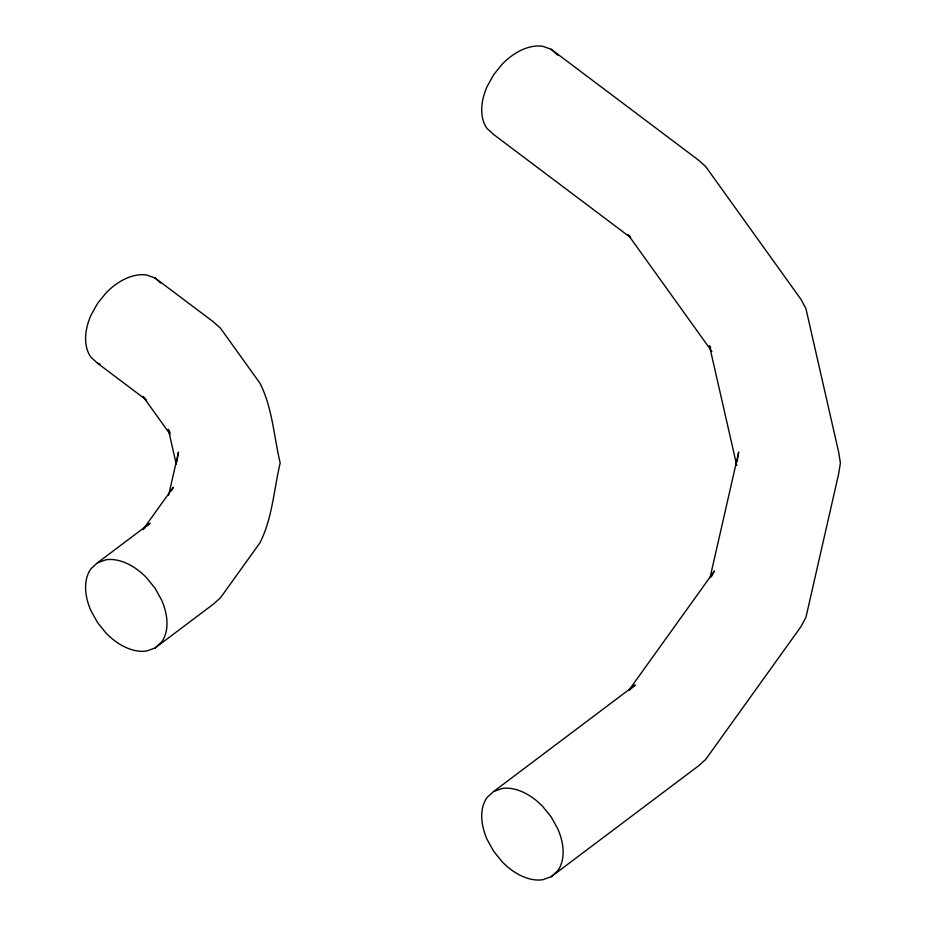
<?xml version="1.0" encoding="UTF-8"?>
<svg xmlns="http://www.w3.org/2000/svg" width="926" height="926" viewBox="0 0 926 926"><rect width="100%" height="100%" fill="white"/><g stroke="black" fill="none" stroke-linecap="round" stroke-linejoin="round"><path stroke-width="1.39" d="M176.935 461.634L178.475 452.062L168.613 495.329M737.154 461.634L738.693 452.062L710.045 577.685M171.414 490.838L173.289 487.308L142.917 529.637L144.954 527.808M711.295 576.898L714.421 571.018L628.916 690.183M146.991 525.991L150.035 523.259L97.519 562.776L91.049 568.668A52.111 33.753 53 0 0 91.049 610.905L97.519 622.515L105.946 632.967A50.93 32.989 53 0 0 146.632 651.001L155.059 648.015L213.408 604.122L220.527 597.745L259.847 542.937C272.418 518.502 273.853 489.53 280.184 463C273.853 436.47 272.418 407.498 259.847 383.063L220.527 328.255L213.408 321.878L155.059 277.985L146.632 275.01A50.93 32.989 -53 0 0 105.946 293.033L97.519 303.485L91.049 315.095A52.111 33.753 -53 0 0 91.049 357.332L97.519 363.224L146.609 400.159M155.059 648.015L161.529 642.135A52.111 33.753 53 0 0 161.529 599.886L155.059 588.276L146.632 577.824A50.93 32.989 53 0 0 105.946 559.802L97.519 562.776M629.101 690.449L635.201 684.974L493.651 791.487L487.18 797.367A52.111 33.753 53 0 0 487.18 839.616L493.651 851.226L502.077 861.678A50.93 32.989 53 0 0 542.775 879.7L551.202 876.725L698.563 765.837L705.681 759.459L800.967 626.647L805.967 617.237L838.643 473.938L840.403 463L838.643 452.062L805.967 308.763L800.967 299.353L705.681 166.541L698.563 160.163L551.202 49.275L542.775 46.3A50.93 32.989 -53 0 0 502.077 64.322L493.651 74.774L487.18 86.384A52.111 33.753 -53 0 0 487.18 128.633L493.651 134.513L630.594 237.554M551.202 876.725L557.66 870.834A52.111 33.753 53 0 0 557.66 828.596L551.202 816.975L542.775 806.534A50.93 32.989 53 0 0 502.077 788.501L493.651 791.487M97.519 363.224L99.927 364.068M630.12 236.466L628.083 234.648L711.897 351.475M144.954 398.192L142.917 396.363L170.002 434.12M551.202 49.275L557.66 55.166M155.059 277.985L160.603 283.032M710.67 347.921L709.42 345.572L736.76 465.465M170.164 432.812L168.3 429.282L176.253 464.169"/></g></svg>
